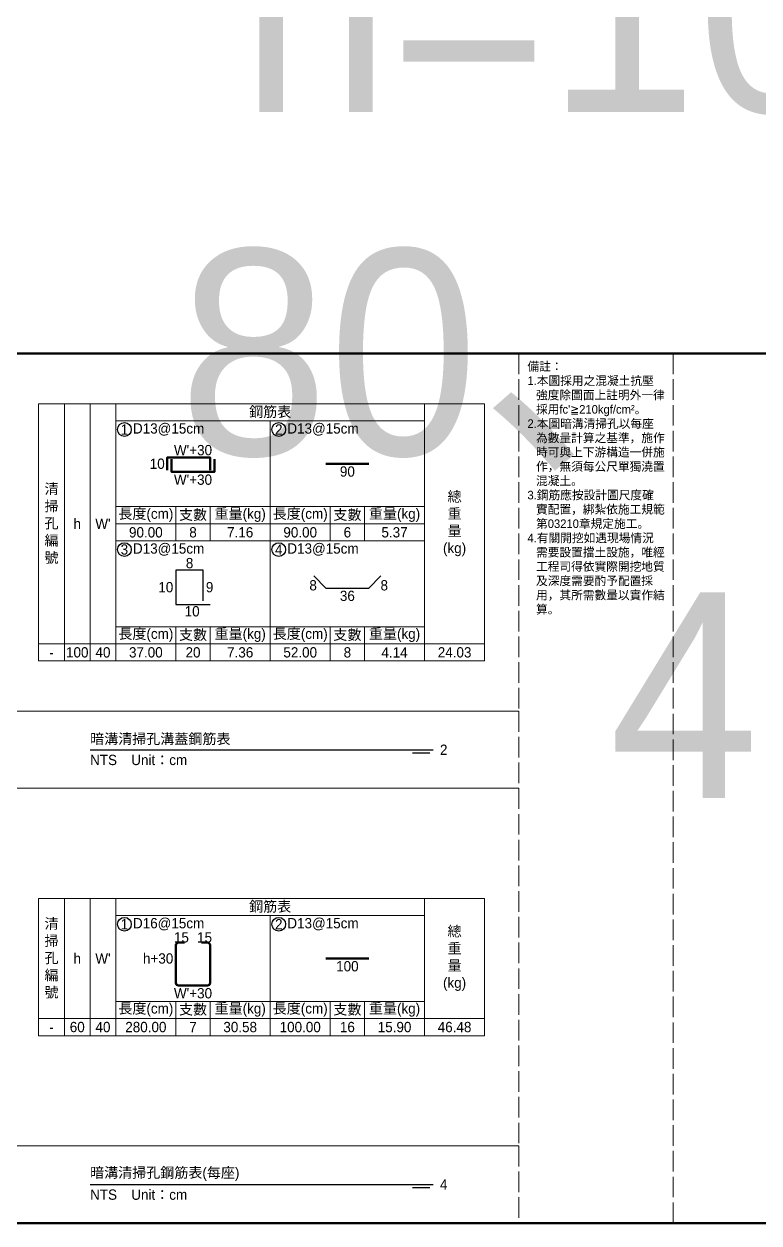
# Model space of a CAD drawing. Extents: x -7340 to 3675, y -3342 to 777.
# Drawn here: x -2139 to -1710, y -2021 to -1322 of the extents above; entities that cross this region are included whole.
import ezdxf

# ---------------------------------------------------------------- set-up
doc = ezdxf.new("R2010")
doc.units = 0
doc.header["$MEASUREMENT"] = 0
doc.linetypes.add('ACAD_ISO02W100', pattern=[15, 12, -3])
for name, color, linetype, lineweight in [('一、1.基本-圖框', 7, 'Continuous', 20), ('一、3.基本-變更', 1, 'Continuous', 50), ('二、5.繪圖-鋼筋', 60, 'Continuous', 50)]:
    doc.layers.add(name, color=color, linetype=linetype, lineweight=lineweight)
doc.layers.add('一、4.基本-隱藏', color=9, linetype='ACAD_ISO02W100', lineweight=20, plot=False)
doc.layers.add('三、1.文字-說明文字', color=2, linetype='Continuous')
doc.layers.add('三、3.文字-註解文字', color=2, linetype='Continuous')
doc.styles.add('次圖名(詳圖)', font='MS PGothic.ttf', dxfattribs={"height": 6})
doc.styles.add('註解文字(詳圖)', font='MS PGothic.ttf', dxfattribs={"height": 5})

msp = doc.modelspace()

# ---------------------------------------------------------------- linework, layer by layer
at = {"layer": '一、1.基本-圖框'}
for points in [[(-2130, -1683.25), (-2115, -1683.25), (-2115, -1543.25), (-2130, -1543.25)], [(-2115, -1683.25), (-2100, -1683.25), (-2100, -1543.25), (-2115, -1543.25)], [(-2100, -1683.25), (-2085, -1683.25), (-2085, -1543.25), (-2100, -1543.25)], [(-2085, -1553.25), (-1905, -1553.25), (-1905, -1543.25), (-2085, -1543.25)], [(-1870, -1683.25), (-1905, -1683.25), (-1905, -1543.25), (-1870, -1543.25)], [(-2085, -1553.25), (-1995, -1553.25), (-1995, -1603.25), (-2085, -1603.25)], [(-1995, -1553.25), (-1905, -1553.25), (-1905, -1603.25), (-1995, -1603.25)], [(-2085, -1603.25), (-2050, -1603.25), (-2050, -1613.25), (-2085, -1613.25)], [(-2050, -1603.25), (-2030, -1603.25), (-2030, -1613.25), (-2050, -1613.25)], [(-2030, -1603.25), (-1995, -1603.25), (-1995, -1613.25), (-2030, -1613.25)], [(-1995, -1603.25), (-1960, -1603.25), (-1960, -1613.25), (-1995, -1613.25)], [(-1960, -1603.25), (-1940, -1603.25), (-1940, -1613.25), (-1960, -1613.25)], [(-1940, -1603.25), (-1905, -1603.25), (-1905, -1613.25), (-1940, -1613.25)], [(-2085, -1613.25), (-2050, -1613.25), (-2050, -1623.25), (-2085, -1623.25)], [(-2050, -1613.25), (-2030, -1613.25), (-2030, -1623.25), (-2050, -1623.25)], [(-2030, -1613.25), (-1995, -1613.25), (-1995, -1623.25), (-2030, -1623.25)], [(-1995, -1613.25), (-1960, -1613.25), (-1960, -1623.25), (-1995, -1623.25)], [(-1960, -1613.25), (-1940, -1613.25), (-1940, -1623.25), (-1960, -1623.25)], [(-1940, -1613.25), (-1905, -1613.25), (-1905, -1623.25), (-1940, -1623.25)], [(-2085, -1623.25), (-1995, -1623.25), (-1995, -1673.25), (-2085, -1673.25)], [(-1995, -1623.25), (-1905, -1623.25), (-1905, -1673.25), (-1995, -1673.25)], [(-2085, -1673.25), (-2050, -1673.25), (-2050, -1683.25), (-2085, -1683.25)], [(-2050, -1673.25), (-2030, -1673.25), (-2030, -1683.25), (-2050, -1683.25)], [(-2030, -1673.25), (-1995, -1673.25), (-1995, -1683.25), (-2030, -1683.25)], [(-1995, -1673.25), (-1960, -1673.25), (-1960, -1683.25), (-1995, -1683.25)], [(-1960, -1673.25), (-1940, -1673.25), (-1940, -1683.25), (-1960, -1683.25)], [(-1940, -1673.25), (-1905, -1673.25), (-1905, -1683.25), (-1940, -1683.25)], [(-2130, -1683.25), (-2115, -1683.25), (-2115, -1693.25), (-2130, -1693.25)], [(-2115, -1683.25), (-2100, -1683.25), (-2100, -1693.25), (-2115, -1693.25)], [(-2100, -1683.25), (-2085, -1683.25), (-2085, -1693.25), (-2100, -1693.25)], [(-2085, -1683.25), (-2050, -1683.25), (-2050, -1693.25), (-2085, -1693.25)], [(-2050, -1683.25), (-2030, -1683.25), (-2030, -1693.25), (-2050, -1693.25)], [(-2030, -1683.25), (-1995, -1683.25), (-1995, -1693.25), (-2030, -1693.25)], [(-1995, -1683.25), (-1960, -1683.25), (-1960, -1693.25), (-1995, -1693.25)], [(-1960, -1683.25), (-1940, -1683.25), (-1940, -1693.25), (-1960, -1693.25)], [(-1940, -1683.25), (-1905, -1683.25), (-1905, -1693.25), (-1940, -1693.25)], [(-1905, -1683.25), (-1870, -1683.25), (-1870, -1693.25), (-1905, -1693.25)], [(-2130, -1901.75), (-2115, -1901.75), (-2115, -1831.75), (-2130, -1831.75)], [(-2115, -1901.75), (-2100, -1901.75), (-2100, -1831.75), (-2115, -1831.75)], [(-2100, -1901.75), (-2085, -1901.75), (-2085, -1831.75), (-2100, -1831.75)], [(-2085, -1841.75), (-1905, -1841.75), (-1905, -1831.75), (-2085, -1831.75)], [(-1870, -1901.75), (-1905, -1901.75), (-1905, -1831.75), (-1870, -1831.75)], [(-2085, -1841.75), (-1995, -1841.75), (-1995, -1891.75), (-2085, -1891.75)], [(-1995, -1841.75), (-1905, -1841.75), (-1905, -1891.75), (-1995, -1891.75)], [(-2085, -1891.75), (-2050, -1891.75), (-2050, -1901.75), (-2085, -1901.75)], [(-2050, -1891.75), (-2030, -1891.75), (-2030, -1901.75), (-2050, -1901.75)], [(-2030, -1891.75), (-1995, -1891.75), (-1995, -1901.75), (-2030, -1901.75)], [(-1995, -1891.75), (-1960, -1891.75), (-1960, -1901.75), (-1995, -1901.75)], [(-1960, -1891.75), (-1940, -1891.75), (-1940, -1901.75), (-1960, -1901.75)], [(-1940, -1891.75), (-1905, -1891.75), (-1905, -1901.75), (-1940, -1901.75)], [(-2130, -1901.75), (-2115, -1901.75), (-2115, -1911.75), (-2130, -1911.75)], [(-2115, -1901.75), (-2100, -1901.75), (-2100, -1911.75), (-2115, -1911.75)], [(-2100, -1901.75), (-2085, -1901.75), (-2085, -1911.75), (-2100, -1911.75)], [(-2085, -1901.75), (-2050, -1901.75), (-2050, -1911.75), (-2085, -1911.75)], [(-2050, -1901.75), (-2030, -1901.75), (-2030, -1911.75), (-2050, -1911.75)], [(-2030, -1901.75), (-1995, -1901.75), (-1995, -1911.75), (-2030, -1911.75)], [(-1995, -1901.75), (-1960, -1901.75), (-1960, -1911.75), (-1995, -1911.75)], [(-1960, -1901.75), (-1940, -1901.75), (-1940, -1911.75), (-1960, -1911.75)], [(-1940, -1901.75), (-1905, -1901.75), (-1905, -1911.75), (-1940, -1911.75)], [(-1905, -1901.75), (-1870, -1901.75), (-1870, -1911.75), (-1905, -1911.75)]]:
    msp.add_lwpolyline(points, close=True, dxfattribs=at)
at = {"layer": '一、3.基本-變更'}
msp.add_lwpolyline([(-3420, -1514), (0, -1514), (0, -2021), (-3420, -2021)], close=True, dxfattribs=at)
at = {"layer": '一、4.基本-隱藏'}
for points in [[(-2540, -1514), (-1760, -1514), (-1760, -2021), (-2540, -2021)], [(-2150, -1514), (-1850, -1514), (-1850, -1722.5), (-2150, -1722.5)], [(-2150, -1722.5), (-1850, -1722.5), (-1850, -1767.5), (-2150, -1767.5)], [(-2150, -1767.5), (-1850, -1767.5), (-1850, -1976), (-2150, -1976)], [(-2150, -1976), (-1850, -1976), (-1850, -2021), (-2150, -2021)]]:
    msp.add_lwpolyline(points, close=True, dxfattribs=at)
msp.add_lwpolyline([(-2540, -2021), (-1760, -2021)], dxfattribs=at)
at = {"layer": '三、3.文字-註解文字'}
for points in [[(-2034, -1658.25), (-2034, -1640.25), (-2050, -1640.25), (-2050, -1660.25), (-2030, -1660.25)], [(-1969.571, -1643.679), (-1962.5, -1650.75), (-1937.5, -1650.75), (-1930.429, -1643.679)], [(-2100, -1745), (-1900, -1745)], [(-1902, -1747), (-1912, -1747)], [(-2100, -1998.5), (-1900, -1998.5)], [(-1902, -2000.5), (-1912, -2000.5)]]:
    msp.add_lwpolyline(points, dxfattribs=at)
for centre in [(-2080, -1558.25), (-1990, -1558.25), (-2080, -1628.25), (-1990, -1628.25), (-2080, -1846.75), (-1990, -1846.75)]:
    msp.add_circle(centre, 4, dxfattribs=at)
at = {"layer": '二、5.繪圖-鋼筋'}
for points in [[(-2055, -1582), (-2055, -1574.5), (-2030, -1574.5), (-2030, -1582)], [(-2052.5, -1575.5), (-2052.5, -1583), (-2027.5, -1583), (-2027.5, -1575.5)], [(-1962.5, -1578.25), (-1937.5, -1578.25)], [(-1962.5, -1866.75), (-1937.5, -1866.75)]]:
    msp.add_lwpolyline(points, dxfattribs=at)
msp.add_lwpolyline([(-2045, -1857.5), (-2048.5, -1857.5, 0.4142136), (-2050, -1859), (-2050, -1881, 0.4142136), (-2048.5, -1882.5), (-2031.5, -1882.5, 0.4142136), (-2030, -1881), (-2030, -1859, 0.4142136), (-2031.5, -1857.5), (-2035, -1857.5)], format="xyb", dxfattribs=at)

# ---------------------------------------------------------------- texts
at = {"layer": '一、1.基本-圖框', "char_height": 6, "attachment_point": 5, "style": '註解文字(詳圖)'}
for s, width, insert in [('{\\fMS PGothic|b0|i0|c128|p34;鋼筋表}', 94.24964, (-1995, -1548.25)), ('清掃孔{\\fMS PGothic|b0|i0|c128|p34;編號}', 12.98354, (-2122.5, -1613.25)), ('{\\fMS PGothic|b0|i0|c128|p34;總重量(kg)}', 6, (-1887.5, -1613.25)), ('{\\fMS PGothic|b0|i0|c128|p34;長度(cm)}', 35.02324, (-2067.5, -1608.25)), ('{\\fMS PGothic|b0|i0|c128|p34;支數}', 19.27354, (-2040, -1608.25)), ('{\\fMS PGothic|b0|i0|c128|p34;重量(kg)}', 30.27214, (-2012.5, -1608.25)), ('{\\fMS PGothic|b0|i0|c128|p34;長度(cm)}', 35.02324, (-1977.5, -1608.25)), ('{\\fMS PGothic|b0|i0|c128|p34;支數}', 19.27354, (-1950, -1608.25)), ('{\\fMS PGothic|b0|i0|c128|p34;重量(kg)}', 30.27214, (-1922.5, -1608.25)), ('{\\fMS PGothic|b0|i0|c128|p34;h}', 12.98354, (-2107.5, -1613.25)), ("W'", 22.32258, (-2092.5, -1613.25)), ('{\\fMS PGothic|b0|i0|c128|p34;長度(cm)}', 35.02324, (-2067.5, -1678.25)), ('{\\fMS PGothic|b0|i0|c128|p34;支數}', 19.27354, (-2040, -1678.25)), ('{\\fMS PGothic|b0|i0|c128|p34;重量(kg)}', 30.27214, (-2012.5, -1678.25)), ('{\\fMS PGothic|b0|i0|c128|p34;長度(cm)}', 35.02324, (-1977.5, -1678.25)), ('{\\fMS PGothic|b0|i0|c128|p34;支數}', 19.27354, (-1950, -1678.25)), ('{\\fMS PGothic|b0|i0|c128|p34;重量(kg)}', 30.27214, (-1922.5, -1678.25)), ('{\\fMS PGothic|b0|i0|c128|p34;鋼筋表}', 94.24964, (-1995, -1836.75)), ('清掃孔{\\fMS PGothic|b0|i0|c128|p34;編號}', 12.98354, (-2122.5, -1866.75)), ('{\\fMS PGothic|b0|i0|c128|p34;總重量(kg)}', 6, (-1887.5, -1866.75)), ('{\\fMS PGothic|b0|i0|c128|p34;h}', 12.98354, (-2107.5, -1866.75)), ("W'", 22.32258, (-2092.5, -1866.75)), ('{\\fMS PGothic|b0|i0|c128|p34;長度(cm)}', 35.02324, (-2067.5, -1896.75)), ('{\\fMS PGothic|b0|i0|c128|p34;支數}', 19.27354, (-2040, -1896.75)), ('{\\fMS PGothic|b0|i0|c128|p34;重量(kg)}', 30.27214, (-2012.5, -1896.75)), ('{\\fMS PGothic|b0|i0|c128|p34;長度(cm)}', 35.02324, (-1977.5, -1896.75)), ('{\\fMS PGothic|b0|i0|c128|p34;支數}', 19.27354, (-1950, -1896.75)), ('{\\fMS PGothic|b0|i0|c128|p34;重量(kg)}', 30.27214, (-1922.5, -1896.75))]:
    msp.add_mtext_dynamic_manual_height_columns(s, width=width, gutter_width=30, heights=[0], dxfattribs=dict(at, insert=insert))
at = {"layer": '一、4.基本-隱藏', "insert": (-1710, -1414), "char_height": 120, "attachment_point": 5, "style": '次圖名(詳圖)'}
msp.add_mtext_dynamic_manual_height_columns("{\\fMS PGothic|b0|i0|c128|p34;W'=40，h=100、80、60、40}", width=698.49542, gutter_width=30, heights=[0], dxfattribs=at)
at = {"layer": '三、1.文字-說明文字', "insert": (-1845, -1519), "char_height": 5, "attachment_point": 1, "style": '註解文字(詳圖)'}
msp.add_mtext_dynamic_manual_height_columns("{\\fMS PGothic|b0|i0|c128|p34;備註：\\P\\pi-5,l5;1.本圖採用之混凝土抗壓強度除圖面上註明外一律採用fc'≧210kgf/cm²。\\P2.本圖暗溝清掃孔以每座為數量計算之基準，施作時可與上下游構造一併施作，無須每公尺單獨澆置混凝土。\\P3.鋼筋應按設計圖尺度確實配置，綁紮依施工規範第03210章規定施工。\\P4.有關開挖如遇現場情況需要設置擋土設施，唯經工程司得依實際開挖地質及深度需要酌予配置採用，其所需數量以實作結算。}", width=80, gutter_width=30, heights=[0], dxfattribs=at)
at = {"layer": '三、3.文字-註解文字', "char_height": 6}
for s, width, gutter_width, insert, attachment_point, style in [('1', 8.38231, 30, (-2080, -1558.25), 5, '註解文字(詳圖)'), ('D13@15cm', 6.06582, 30, (-2075, -1558.25), 4, '註解文字(詳圖)'), ('2', 8.38231, 30, (-1990, -1558.25), 5, '註解文字(詳圖)'), ('{\\fMS PGothic|b0|i0|c128|p34;D1}3{\\fMS PGothic|b0|i0|c128|p34;@}1{\\fMS PGothic|b0|i0|c128|p34;5cm}', 6.06582, 30, (-1985, -1558.25), 4, '註解文字(詳圖)'), ('90.00', 9.06048, 30, (-2067.5, -1618.25), 5, '註解文字(詳圖)'), ('8', 9.06048, 30, (-2040, -1618.25), 5, '註解文字(詳圖)'), ('7.16', 9.06048, 30, (-2012.5, -1618.25), 5, '註解文字(詳圖)'), ('90.00', 9.06048, 30, (-1977.5, -1618.25), 5, '註解文字(詳圖)'), ('6', 9.06048, 30, (-1950, -1618.25), 5, '註解文字(詳圖)'), ('5.37', 9.06048, 30, (-1922.5, -1618.25), 5, '註解文字(詳圖)'), ('3', 8.38231, 30, (-2080, -1628.25), 5, '註解文字(詳圖)'), ('D13@15cm', 6.06582, 30, (-2075, -1628.25), 4, '註解文字(詳圖)'), ('4', 8.38231, 30, (-1990, -1628.25), 5, '註解文字(詳圖)'), ('D13@15cm', 6.06582, 30, (-1985, -1628.25), 4, '註解文字(詳圖)'), ('100', 9.06048, 30, (-2107.5, -1688.25), 5, '註解文字(詳圖)'), ('40', 9.06048, 30, (-2092.5, -1688.25), 5, '註解文字(詳圖)'), ('37.00', 9.06048, 30, (-2067.5, -1688.25), 5, '註解文字(詳圖)'), ('20', 9.06048, 30, (-2040, -1688.25), 5, '註解文字(詳圖)'), ('7.36', 9.06048, 30, (-2012.5, -1688.25), 5, '註解文字(詳圖)'), ('52.00', 9.06048, 30, (-1977.5, -1688.25), 5, '註解文字(詳圖)'), ('8', 9.06048, 30, (-1950, -1688.25), 5, '註解文字(詳圖)'), ('24.03', 9.06048, 30, (-1887.5, -1688.25), 5, '註解文字(詳圖)'), ('-', 9.06048, 30, (-2122.5, -1688.25), 5, '註解文字(詳圖)'), ('4.14', 9.06048, 30, (-1922.5, -1688.25), 5, '註解文字(詳圖)'), ('{\\fMS PGothic|b0|i0|c128|p34;暗溝清掃孔}溝蓋{\\fMS PGothic|b0|i0|c128|p34;鋼筋表}', 134.12151, 15, (-2100, -1739), 4, '次圖名(詳圖)'), ('NTS{\\fMS PGothic|b0|i0|c128|p34;^IUnit：cm}', 136.03259, 15, (-2100, -1751), 4, '次圖名(詳圖)'), ('2', 3, 15, (-1896, -1745), 4, '次圖名(詳圖)'), ('1', 8.38231, 30, (-2080, -1846.75), 5, '註解文字(詳圖)'), ('{\\fMS PGothic|b0|i0|c128|p34;D1}6{\\fMS PGothic|b0|i0|c128|p34;@15cm}', 6.06582, 30, (-2075, -1846.75), 4, '註解文字(詳圖)'), ('2', 8.38231, 30, (-1990, -1846.75), 5, '註解文字(詳圖)'), ('{\\fMS PGothic|b0|i0|c128|p34;D1}3{\\fMS PGothic|b0|i0|c128|p34;@}1{\\fMS PGothic|b0|i0|c128|p34;5cm}', 6.06582, 30, (-1985, -1846.75), 4, '註解文字(詳圖)'), ('-', 9.06048, 30, (-2122.5, -1906.75), 5, '註解文字(詳圖)'), ('60', 9.06048, 30, (-2107.5, -1906.75), 5, '註解文字(詳圖)'), ('40', 9.06048, 30, (-2092.5, -1906.75), 5, '註解文字(詳圖)'), ('280.00', 9.06048, 30, (-2067.5, -1906.75), 5, '註解文字(詳圖)'), ('7', 9.06048, 30, (-2040, -1906.75), 5, '註解文字(詳圖)'), ('30.58', 9.06048, 30, (-2012.5, -1906.75), 5, '註解文字(詳圖)'), ('{\\fMS PGothic|b0|i0|c128|p34;100}.00', 9.06048, 30, (-1977.5, -1906.75), 5, '註解文字(詳圖)'), ('16', 9.06048, 30, (-1950, -1906.75), 5, '註解文字(詳圖)'), ('15.90', 9.06048, 30, (-1922.5, -1906.75), 5, '註解文字(詳圖)'), ('46.48', 9.06048, 30, (-1887.5, -1906.75), 5, '註解文字(詳圖)'), ('{\\fMS PGothic|b0|i0|c128|p34;暗溝清掃孔鋼筋表}(每座)', 134.12151, 15, (-2100, -1992.5), 4, '次圖名(詳圖)'), ('4', 3, 15, (-1896, -1998.5), 4, '次圖名(詳圖)'), ('NTS{\\fMS PGothic|b0|i0|c128|p34;^IUnit：cm}', 136.03259, 15, (-2100, -2004.5), 4, '次圖名(詳圖)')]:
    msp.add_mtext_dynamic_manual_height_columns(s, width=width, gutter_width=gutter_width, heights=[0], dxfattribs=dict(at, insert=insert, attachment_point=attachment_point, style=style))
at = {"layer": '二、5.繪圖-鋼筋', "char_height": 6, "style": '註解文字(詳圖)'}
for s, width, insert, attachment_point in [("{\\fMS PGothic|b0|i0|c128|p34;W'}+3{\\fMS PGothic|b0|i0|c128|p34;0}", 3.56631, (-2040, -1567.277), 2), ('{\\fMS PGothic|b0|i0|c128|p34;10}', 8.87231, (-2056.5, -1578.25), 6), ('90', 3.56631, (-1950, -1579.75), 2), ("{\\fMS PGothic|b0|i0|c128|p34;W'}+3{\\fMS PGothic|b0|i0|c128|p34;0}", 3.56631, (-2040, -1584.5), 2), ('{\\fMS PGothic|b0|i0|c128|p34;8}', 3.56631, (-2042, -1639.25), 8), ('{\\fMS PGothic|b0|i0|c128|p34;10}', 8.87231, (-2051.5, -1650.25), 6), ('9', 8.87231, (-2032.5, -1650.25), 4), ('8', 3.56631, (-1969.978, -1646.106), 2), ('8', 3.56631, (-1928.482, -1646.106), 2), ('36', 3.56631, (-1950, -1652.25), 2), ('10', 3.56631, (-2040.5, -1661.25), 2), ('15', 8.87231, (-2046.75, -1857.5), 8), ('15', 8.87231, (-2033.25, -1857.5), 8), ('{\\fMS PGothic|b0|i0|c128|p34;h+}3{\\fMS PGothic|b0|i0|c128|p34;0}', 8.87231, (-2051.5, -1866.75), 6), ('100', 3.56631, (-1950, -1868.25), 2), ("{\\fMS PGothic|b0|i0|c128|p34;W'+}3{\\fMS PGothic|b0|i0|c128|p34;0}", 3.56631, (-2040, -1884), 2)]:
    msp.add_mtext_dynamic_manual_height_columns(s, width=width, gutter_width=30, heights=[0], dxfattribs=dict(at, insert=insert, attachment_point=attachment_point))

doc.saveas('drawing.dxf')
